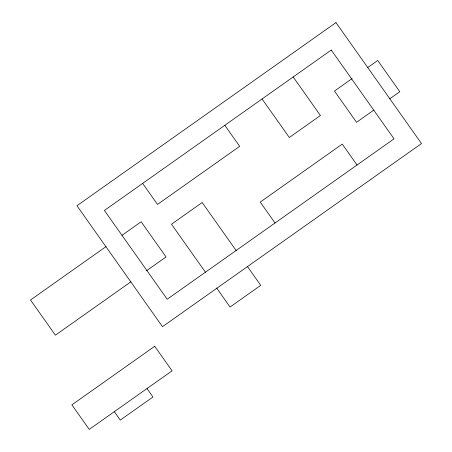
<?xml version="1.0" encoding="UTF-8"?>
<svg xmlns="http://www.w3.org/2000/svg" width="452" height="452" viewBox="0 0 452 452"><rect width="100%" height="100%" fill="white"/><g stroke="black" fill="none" stroke-linecap="round" stroke-linejoin="round"><path stroke-width="0.68" d="M106.011 246.611L30.51 299.992L55.393 335.186L130.894 281.799M121.989 235.311L141.171 221.751L166.053 256.945L146.459 270.799M352.119 78.591L334.474 91.067L356.549 122.294L373.742 110.141M367.487 67.727L377.731 60.483L399.811 91.711L389.567 98.954M357.08 165.07L342.254 144.098L260.245 202.084L275.076 223.056M293.184 76.964L320.428 115.503L289.32 137.504L262.07 98.965M224.768 125.249L239.673 146.335L157.516 204.423L142.606 183.342M236.339 250.832L202.174 202.519L171.5 224.209L205.434 272.2M247.317 266.358L260.736 285.342L230.062 307.032L216.644 288.048M147.007 388.562L152.968 396.992L120.294 420.089L114.333 411.665M335.966 22.6L76.959 205.733L162.483 326.689L421.49 143.561L335.966 22.6M331.254 50.048L104.406 210.44L167.195 299.241L394.042 138.849L331.254 50.048M154.731 346.272L71.885 404.845L89.247 429.4L172.093 370.826L154.731 346.272"/></g></svg>
